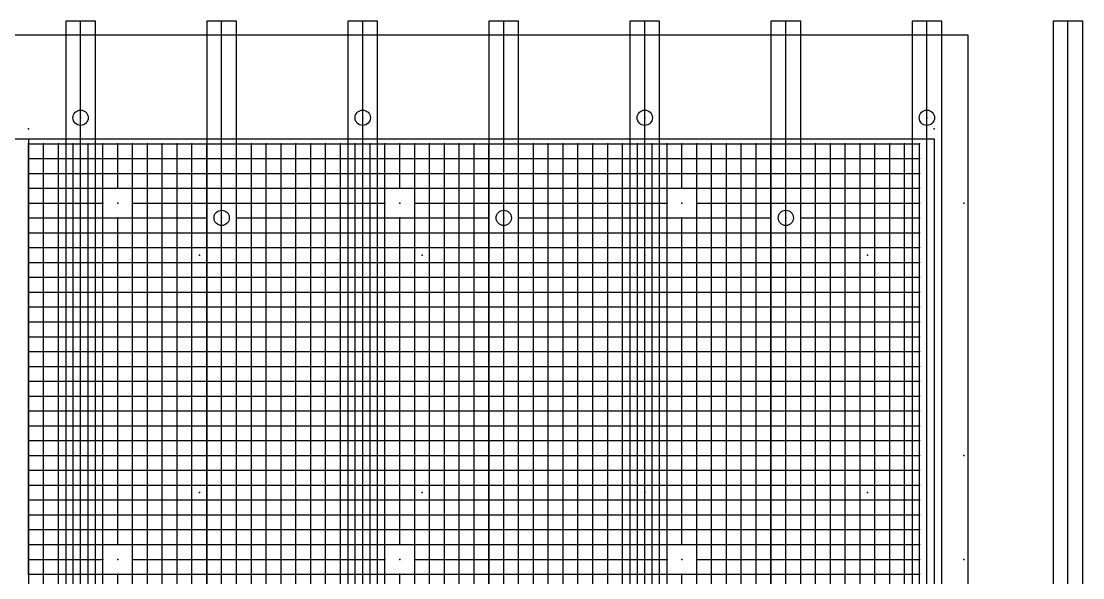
# Model space of a CAD drawing. Extents: x -1 to 2716, y -20 to 1530.
# Drawn here: x 1286 to 2716, y 780 to 1530 of the extents above; entities that cross this region are included whole.
import ezdxf

# ---------------------------------------------------------------- set-up
doc = ezdxf.new("R2010")
doc.units = 0
for name, color, linetype in [('annotations', 1, 'CONTINUOUS'), ('dowels', 1, 'CONTINUOUS'), ('grooves', 1, 'CONTINUOUS'), ('pegs', 1, 'CONTINUOUS'), ('slotkop', 1, 'CONTINUOUS'), ('supports', 1, 'CONTINUOUS'), ('vents', 1, 'CONTINUOUS')]:
    doc.layers.add(name, color=color, linetype=linetype)

msp = doc.modelspace()

# ---------------------------------------------------------------- linework, layer by layer
at = {"layer": 'annotations', "color": 1}
for p, q in [((1365.6, -10), (1365.6, 1530)), ((1555.6, -10), (1555.6, 1530)), ((1745.6, -10), (1745.6, 1530)), ((1935.6, -10), (1935.6, 1530)), ((2125.6, -10), (2125.6, 1530)), ((2315.6, -10), (2315.6, 1530)), ((2505.6, -10), (2505.6, 1530)), ((2695.6, -10), (2695.6, 1530))]:
    msp.add_line(p, q, dxfattribs=at)
for points in [[(1345.6, -20, 0), (1385.6, -20, 0), (1385.6, 1530, 0), (1345.6, 1530, 0)], [(1535.6, -20, 0), (1575.6, -20, 0), (1575.6, 1530, 0), (1535.6, 1530, 0)], [(1725.6, -20, 0), (1765.6, -20, 0), (1765.6, 1530, 0), (1725.6, 1530, 0)], [(1915.6, -20, 0), (1955.6, -20, 0), (1955.6, 1530, 0), (1915.6, 1530, 0)], [(2105.6, -20, 0), (2145.6, -20, 0), (2145.6, 1530, 0), (2105.6, 1530, 0)], [(2295.6, -20, 0), (2335.6, -20, 0), (2335.6, 1530, 0), (2295.6, 1530, 0)], [(2485.6, -20, 0), (2525.6, -20, 0), (2525.6, 1530, 0), (2485.6, 1530, 0)], [(2675.6, -20, 0), (2715.6, -20, 0), (2715.6, 1530, 0), (2675.6, 1530, 0)], [(-1, -1, 0), (2561, -1, 0), (2561, 1511, 0), (-1, 1511, 0)]]:
    msp.add_polyline3d(points, close=True, dxfattribs=at)
at = {"layer": 'annotations', "color": 3}
for points in [[(74, 149, 0), (1296, 149, 0), (1296, 1371, 0), (74, 1371, 0)], [(74, 149, 0), (2516, 149, 0), (2516, 1371, 0), (74, 1371, 0)]]:
    msp.add_polyline3d(points, close=True, dxfattribs=at)
at = {"layer": 'dowels', "color": 6}
for p in [(1525.6, 1215), (1825.6, 1215), (2125.6, 1215), (2425.6, 1215), (1525.6, 895), (1825.6, 895), (2125.6, 895), (2425.6, 895)]:
    msp.add_point(p, dxfattribs=at)
at = {"layer": 'grooves', "color": 7}
for p, q in [((1295.6, 785), (1295.6, 1365)), ((1295.6, 1365), (2495.6, 1365)), ((1315.6, 165), (1315.6, 1365)), ((1335.6, 165), (1335.6, 1365)), ((1355.6, 165), (1355.6, 1365)), ((1375.6, 165), (1375.6, 1365)), ((1395.6, 165), (1395.6, 1365)), ((1415.6, 1305), (1415.6, 1365)), ((1435.6, 165), (1435.6, 1365)), ((1455.6, 165), (1455.6, 1365)), ((1475.6, 165), (1475.6, 1365)), ((1495.6, 165), (1495.6, 1365)), ((1515.6, 165), (1515.6, 1365)), ((1535.6, 165), (1535.6, 1365)), ((1555.6, 1285), (1555.6, 1365)), ((1575.6, 165), (1575.6, 1365)), ((1595.6, 165), (1595.6, 1365)), ((1615.6, 165), (1615.6, 1365)), ((1635.6, 165), (1635.6, 1365)), ((1655.6, 165), (1655.6, 1365)), ((1675.6, 165), (1675.6, 1365)), ((1695.6, 165), (1695.6, 1365)), ((1715.6, 165), (1715.6, 1365)), ((1735.6, 165), (1735.6, 1365)), ((1755.6, 165), (1755.6, 1365)), ((1775.6, 165), (1775.6, 1365)), ((1795.6, 1305), (1795.6, 1365)), ((1815.6, 165), (1815.6, 1365)), ((1835.6, 165), (1835.6, 1365)), ((1855.6, 165), (1855.6, 1365)), ((1875.6, 165), (1875.6, 1365)), ((1895.6, 165), (1895.6, 1365)), ((1915.6, 165), (1915.6, 1365)), ((1935.6, 1285), (1935.6, 1365)), ((1955.6, 165), (1955.6, 1365)), ((1975.6, 165), (1975.6, 1365)), ((1995.6, 165), (1995.6, 1365)), ((2015.6, 165), (2015.6, 1365)), ((2035.6, 165), (2035.6, 1365)), ((2055.6, 165), (2055.6, 1365)), ((2075.6, 165), (2075.6, 1365)), ((2095.6, 165), (2095.6, 1365)), ((2115.6, 165), (2115.6, 1365)), ((2135.6, 165), (2135.6, 1365)), ((2155.6, 165), (2155.6, 1365)), ((2175.6, 1305), (2175.6, 1365)), ((2195.6, 165), (2195.6, 1365)), ((2215.6, 165), (2215.6, 1365)), ((2235.6, 165), (2235.6, 1365)), ((2255.6, 165), (2255.6, 1365)), ((2275.6, 165), (2275.6, 1365)), ((2295.6, 165), (2295.6, 1365)), ((2315.6, 1285), (2315.6, 1365)), ((2335.6, 165), (2335.6, 1365)), ((2355.6, 165), (2355.6, 1365)), ((2375.6, 165), (2375.6, 1365)), ((2395.6, 165), (2395.6, 1365)), ((2415.6, 165), (2415.6, 1365)), ((2435.6, 165), (2435.6, 1365)), ((2455.6, 165), (2455.6, 1365)), ((2475.6, 165), (2475.6, 1365)), ((2495.6, 165), (2495.6, 1365)), ((1295.6, 1345), (2495.6, 1345)), ((1295.6, 1325), (2495.6, 1325)), ((1295.6, 1305), (2495.6, 1305)), ((1295.6, 1285), (1395.6, 1285)), ((1435.6, 1285), (1775.6, 1285)), ((1815.6, 1285), (2155.6, 1285)), ((2195.6, 1285), (2495.6, 1285)), ((1295.6, 1265), (1535.6, 1265)), ((1415.6, 825), (1415.6, 1265)), ((1575.6, 1265), (1915.6, 1265)), ((1795.6, 825), (1795.6, 1265)), ((1955.6, 1265), (2295.6, 1265)), ((2175.6, 825), (2175.6, 1265)), ((2335.6, 1265), (2495.6, 1265)), ((1295.6, 1245), (2495.6, 1245)), ((1555.6, 785), (1555.6, 1245)), ((1935.6, 785), (1935.6, 1245)), ((2315.6, 785), (2315.6, 1245)), ((1295.6, 1225), (2495.6, 1225)), ((1295.6, 1205), (2495.6, 1205)), ((1295.6, 1185), (2495.6, 1185)), ((1295.6, 1165), (2495.6, 1165)), ((1295.6, 1145), (2495.6, 1145)), ((1295.6, 1125), (2495.6, 1125)), ((1295.6, 1105), (2495.6, 1105)), ((1295.6, 1085), (2495.6, 1085)), ((1295.6, 1065), (2495.6, 1065)), ((1295.6, 1045), (2495.6, 1045)), ((1295.6, 1025), (2495.6, 1025)), ((1295.6, 1005), (2495.6, 1005)), ((1295.6, 985), (2495.6, 985)), ((1295.6, 965), (2495.6, 965)), ((1295.6, 945), (2495.6, 945)), ((1295.6, 925), (2495.6, 925)), ((1295.6, 905), (2495.6, 905)), ((1295.6, 885), (2495.6, 885)), ((1295.6, 865), (2495.6, 865)), ((1295.6, 845), (2495.6, 845)), ((1295.6, 825), (2495.6, 825)), ((1295.6, 805), (1395.6, 805)), ((1435.6, 805), (1775.6, 805)), ((1815.6, 805), (2155.6, 805)), ((2195.6, 805), (2495.6, 805)), ((1295.6, 785), (2495.6, 785)), ((1415.6, 345), (1415.6, 785)), ((1795.6, 345), (1795.6, 785)), ((2175.6, 345), (2175.6, 785))]:
    msp.add_line(p, q, dxfattribs=at)
at = {"layer": 'pegs', "color": 2}
for p in [(1295.6, 1385), (2515.6, 1385), (1415.6, 1285), (1795.6, 1285), (2175.6, 1285), (2555.6, 1285), (2555.6, 945), (1415.6, 805), (1795.6, 805), (2175.6, 805), (2555.6, 805)]:
    msp.add_point(p, dxfattribs=at)
at = {"layer": 'slotkop', "color": 4}
for centre in [(1365.6, 1400), (1745.6, 1400), (2125.6, 1400), (2505.6, 1400), (1555.6, 1265), (1935.6, 1265), (2315.6, 1265)]:
    msp.add_circle(centre, 10.3, dxfattribs=at)
at = {"layer": 'supports', "color": 4}
for p in [(1365.6, 1400), (1745.6, 1400), (2125.6, 1400), (2505.6, 1400), (1555.6, 1265), (1935.6, 1265), (2315.6, 1265)]:
    msp.add_point(p, dxfattribs=at)
at = {"layer": 'vents', "color": 3}
for p in [(1295.6, 1365), (1315.6, 1365), (1335.6, 1365), (1355.6, 1365), (1375.6, 1365), (1395.6, 1365), (1415.6, 1365), (1435.6, 1365), (1455.6, 1365), (1475.6, 1365), (1495.6, 1365), (1515.6, 1365), (1535.6, 1365), (1555.6, 1365), (1575.6, 1365), (1595.6, 1365), (1615.6, 1365), (1635.6, 1365), (1655.6, 1365), (1675.6, 1365), (1695.6, 1365), (1715.6, 1365), (1735.6, 1365), (1755.6, 1365), (1775.6, 1365), (1795.6, 1365), (1815.6, 1365), (1835.6, 1365), (1855.6, 1365), (1875.6, 1365), (1895.6, 1365), (1915.6, 1365), (1935.6, 1365), (1955.6, 1365), (1975.6, 1365), (1995.6, 1365), (2015.6, 1365), (2035.6, 1365), (2055.6, 1365), (2075.6, 1365), (2095.6, 1365), (2115.6, 1365), (2135.6, 1365), (2155.6, 1365), (2175.6, 1365), (2195.6, 1365), (2215.6, 1365), (2235.6, 1365), (2255.6, 1365), (2275.6, 1365), (2295.6, 1365), (2315.6, 1365), (2335.6, 1365), (2355.6, 1365), (2375.6, 1365), (2395.6, 1365), (2415.6, 1365), (2435.6, 1365), (2455.6, 1365), (2475.6, 1365), (2495.6, 1365), (1295.6, 1345), (1315.6, 1345), (1335.6, 1345), (1355.6, 1345), (1375.6, 1345), (1395.6, 1345), (1415.6, 1345), (1435.6, 1345), (1455.6, 1345), (1475.6, 1345), (1495.6, 1345), (1515.6, 1345), (1535.6, 1345), (1555.6, 1345), (1575.6, 1345), (1595.6, 1345), (1615.6, 1345), (1635.6, 1345), (1655.6, 1345), (1675.6, 1345), (1695.6, 1345), (1715.6, 1345), (1735.6, 1345), (1755.6, 1345), (1775.6, 1345), (1795.6, 1345), (1815.6, 1345), (1835.6, 1345), (1855.6, 1345), (1875.6, 1345), (1895.6, 1345), (1915.6, 1345), (1935.6, 1345), (1955.6, 1345), (1975.6, 1345), (1995.6, 1345), (2015.6, 1345), (2035.6, 1345), (2055.6, 1345), (2075.6, 1345), (2095.6, 1345), (2115.6, 1345), (2135.6, 1345), (2155.6, 1345), (2175.6, 1345), (2195.6, 1345), (2215.6, 1345), (2235.6, 1345), (2255.6, 1345), (2275.6, 1345), (2295.6, 1345), (2315.6, 1345), (2335.6, 1345), (2355.6, 1345), (2375.6, 1345), (2395.6, 1345), (2415.6, 1345), (2435.6, 1345), (2455.6, 1345), (2475.6, 1345), (2495.6, 1345), (1295.6, 1325), (1315.6, 1325), (1335.6, 1325), (1355.6, 1325), (1375.6, 1325), (1395.6, 1325), (1415.6, 1325), (1435.6, 1325), (1455.6, 1325), (1475.6, 1325), (1495.6, 1325), (1515.6, 1325), (1535.6, 1325), (1555.6, 1325), (1575.6, 1325), (1595.6, 1325), (1615.6, 1325), (1635.6, 1325), (1655.6, 1325), (1675.6, 1325), (1695.6, 1325), (1715.6, 1325), (1735.6, 1325), (1755.6, 1325), (1775.6, 1325), (1795.6, 1325), (1815.6, 1325), (1835.6, 1325), (1855.6, 1325), (1875.6, 1325), (1895.6, 1325), (1915.6, 1325), (1935.6, 1325), (1955.6, 1325), (1975.6, 1325), (1995.6, 1325), (2015.6, 1325), (2035.6, 1325), (2055.6, 1325), (2075.6, 1325), (2095.6, 1325), (2115.6, 1325), (2135.6, 1325), (2155.6, 1325), (2175.6, 1325), (2195.6, 1325), (2215.6, 1325), (2235.6, 1325), (2255.6, 1325), (2275.6, 1325), (2295.6, 1325), (2315.6, 1325), (2335.6, 1325), (2355.6, 1325), (2375.6, 1325), (2395.6, 1325), (2415.6, 1325), (2435.6, 1325), (2455.6, 1325), (2475.6, 1325), (2495.6, 1325), (1295.6, 1305), (1315.6, 1305), (1335.6, 1305), (1355.6, 1305), (1375.6, 1305), (1395.6, 1305), (1415.6, 1305), (1435.6, 1305), (1455.6, 1305), (1475.6, 1305), (1495.6, 1305), (1515.6, 1305), (1535.6, 1305), (1555.6, 1305), (1575.6, 1305), (1595.6, 1305), (1615.6, 1305), (1635.6, 1305), (1655.6, 1305), (1675.6, 1305), (1695.6, 1305), (1715.6, 1305), (1735.6, 1305), (1755.6, 1305), (1775.6, 1305), (1795.6, 1305), (1815.6, 1305), (1835.6, 1305), (1855.6, 1305), (1875.6, 1305), (1895.6, 1305), (1915.6, 1305), (1935.6, 1305), (1955.6, 1305), (1975.6, 1305), (1995.6, 1305), (2015.6, 1305), (2035.6, 1305), (2055.6, 1305), (2075.6, 1305), (2095.6, 1305), (2115.6, 1305), (2135.6, 1305), (2155.6, 1305), (2175.6, 1305), (2195.6, 1305), (2215.6, 1305), (2235.6, 1305), (2255.6, 1305), (2275.6, 1305), (2295.6, 1305), (2315.6, 1305), (2335.6, 1305), (2355.6, 1305), (2375.6, 1305), (2395.6, 1305), (2415.6, 1305), (2435.6, 1305), (2455.6, 1305), (2475.6, 1305), (2495.6, 1305), (1295.6, 1285), (1315.6, 1285), (1335.6, 1285), (1355.6, 1285), (1375.6, 1285), (1395.6, 1285), (1435.6, 1285), (1455.6, 1285), (1475.6, 1285), (1495.6, 1285), (1515.6, 1285), (1535.6, 1285), (1555.6, 1285), (1575.6, 1285), (1595.6, 1285), (1615.6, 1285), (1635.6, 1285), (1655.6, 1285), (1675.6, 1285), (1695.6, 1285), (1715.6, 1285), (1735.6, 1285), (1755.6, 1285), (1775.6, 1285), (1815.6, 1285), (1835.6, 1285), (1855.6, 1285), (1875.6, 1285), (1895.6, 1285), (1915.6, 1285), (1935.6, 1285), (1955.6, 1285), (1975.6, 1285), (1995.6, 1285), (2015.6, 1285), (2035.6, 1285), (2055.6, 1285), (2075.6, 1285), (2095.6, 1285), (2115.6, 1285), (2135.6, 1285), (2155.6, 1285), (2195.6, 1285), (2215.6, 1285), (2235.6, 1285), (2255.6, 1285), (2275.6, 1285), (2295.6, 1285), (2315.6, 1285), (2335.6, 1285), (2355.6, 1285), (2375.6, 1285), (2395.6, 1285), (2415.6, 1285), (2435.6, 1285), (2455.6, 1285), (2475.6, 1285), (2495.6, 1285), (1295.6, 1265), (1315.6, 1265), (1335.6, 1265), (1355.6, 1265), (1375.6, 1265), (1395.6, 1265), (1415.6, 1265), (1435.6, 1265), (1455.6, 1265), (1475.6, 1265), (1495.6, 1265), (1515.6, 1265), (1535.6, 1265), (1575.6, 1265), (1595.6, 1265), (1615.6, 1265), (1635.6, 1265), (1655.6, 1265), (1675.6, 1265), (1695.6, 1265), (1715.6, 1265), (1735.6, 1265), (1755.6, 1265), (1775.6, 1265), (1795.6, 1265), (1815.6, 1265), (1835.6, 1265), (1855.6, 1265), (1875.6, 1265), (1895.6, 1265), (1915.6, 1265), (1955.6, 1265), (1975.6, 1265), (1995.6, 1265), (2015.6, 1265), (2035.6, 1265), (2055.6, 1265), (2075.6, 1265), (2095.6, 1265), (2115.6, 1265), (2135.6, 1265), (2155.6, 1265), (2175.6, 1265), (2195.6, 1265), (2215.6, 1265), (2235.6, 1265), (2255.6, 1265), (2275.6, 1265), (2295.6, 1265), (2335.6, 1265), (2355.6, 1265), (2375.6, 1265), (2395.6, 1265), (2415.6, 1265), (2435.6, 1265), (2455.6, 1265), (2475.6, 1265), (2495.6, 1265), (1295.6, 1245), (1315.6, 1245), (1335.6, 1245), (1355.6, 1245), (1375.6, 1245), (1395.6, 1245), (1415.6, 1245), (1435.6, 1245), (1455.6, 1245), (1475.6, 1245), (1495.6, 1245), (1515.6, 1245), (1535.6, 1245), (1555.6, 1245), (1575.6, 1245), (1595.6, 1245), (1615.6, 1245), (1635.6, 1245), (1655.6, 1245), (1675.6, 1245), (1695.6, 1245), (1715.6, 1245), (1735.6, 1245), (1755.6, 1245), (1775.6, 1245), (1795.6, 1245), (1815.6, 1245), (1835.6, 1245), (1855.6, 1245), (1875.6, 1245), (1895.6, 1245), (1915.6, 1245), (1935.6, 1245), (1955.6, 1245), (1975.6, 1245), (1995.6, 1245), (2015.6, 1245), (2035.6, 1245), (2055.6, 1245), (2075.6, 1245), (2095.6, 1245), (2115.6, 1245), (2135.6, 1245), (2155.6, 1245), (2175.6, 1245), (2195.6, 1245), (2215.6, 1245), (2235.6, 1245), (2255.6, 1245), (2275.6, 1245), (2295.6, 1245), (2315.6, 1245), (2335.6, 1245), (2355.6, 1245), (2375.6, 1245), (2395.6, 1245), (2415.6, 1245), (2435.6, 1245), (2455.6, 1245), (2475.6, 1245), (2495.6, 1245), (1295.6, 1225), (1315.6, 1225), (1335.6, 1225), (1355.6, 1225), (1375.6, 1225), (1395.6, 1225), (1415.6, 1225), (1435.6, 1225), (1455.6, 1225), (1475.6, 1225), (1495.6, 1225), (1515.6, 1225), (1535.6, 1225), (1555.6, 1225), (1575.6, 1225), (1595.6, 1225), (1615.6, 1225), (1635.6, 1225), (1655.6, 1225), (1675.6, 1225), (1695.6, 1225), (1715.6, 1225), (1735.6, 1225), (1755.6, 1225), (1775.6, 1225), (1795.6, 1225), (1815.6, 1225), (1835.6, 1225), (1855.6, 1225), (1875.6, 1225), (1895.6, 1225), (1915.6, 1225), (1935.6, 1225), (1955.6, 1225), (1975.6, 1225), (1995.6, 1225), (2015.6, 1225), (2035.6, 1225), (2055.6, 1225), (2075.6, 1225), (2095.6, 1225), (2115.6, 1225), (2135.6, 1225), (2155.6, 1225), (2175.6, 1225), (2195.6, 1225), (2215.6, 1225), (2235.6, 1225), (2255.6, 1225), (2275.6, 1225), (2295.6, 1225), (2315.6, 1225), (2335.6, 1225), (2355.6, 1225), (2375.6, 1225), (2395.6, 1225), (2415.6, 1225), (2435.6, 1225), (2455.6, 1225), (2475.6, 1225), (2495.6, 1225), (1295.6, 1205), (1315.6, 1205), (1335.6, 1205), (1355.6, 1205), (1375.6, 1205), (1395.6, 1205), (1415.6, 1205), (1435.6, 1205), (1455.6, 1205), (1475.6, 1205), (1495.6, 1205), (1515.6, 1205), (1535.6, 1205), (1555.6, 1205), (1575.6, 1205), (1595.6, 1205), (1615.6, 1205), (1635.6, 1205), (1655.6, 1205), (1675.6, 1205), (1695.6, 1205), (1715.6, 1205), (1735.6, 1205), (1755.6, 1205), (1775.6, 1205), (1795.6, 1205), (1815.6, 1205), (1835.6, 1205), (1855.6, 1205), (1875.6, 1205), (1895.6, 1205), (1915.6, 1205), (1935.6, 1205), (1955.6, 1205), (1975.6, 1205), (1995.6, 1205), (2015.6, 1205), (2035.6, 1205), (2055.6, 1205), (2075.6, 1205), (2095.6, 1205), (2115.6, 1205), (2135.6, 1205), (2155.6, 1205), (2175.6, 1205), (2195.6, 1205), (2215.6, 1205), (2235.6, 1205), (2255.6, 1205), (2275.6, 1205), (2295.6, 1205), (2315.6, 1205), (2335.6, 1205), (2355.6, 1205), (2375.6, 1205), (2395.6, 1205), (2415.6, 1205), (2435.6, 1205), (2455.6, 1205), (2475.6, 1205), (2495.6, 1205), (1295.6, 1185), (1315.6, 1185), (1335.6, 1185), (1355.6, 1185), (1375.6, 1185), (1395.6, 1185), (1415.6, 1185), (1435.6, 1185), (1455.6, 1185), (1475.6, 1185), (1495.6, 1185), (1515.6, 1185), (1535.6, 1185), (1555.6, 1185), (1575.6, 1185), (1595.6, 1185), (1615.6, 1185), (1635.6, 1185), (1655.6, 1185), (1675.6, 1185), (1695.6, 1185), (1715.6, 1185), (1735.6, 1185), (1755.6, 1185), (1775.6, 1185), (1795.6, 1185), (1815.6, 1185), (1835.6, 1185), (1855.6, 1185), (1875.6, 1185), (1895.6, 1185), (1915.6, 1185), (1935.6, 1185), (1955.6, 1185), (1975.6, 1185), (1995.6, 1185), (2015.6, 1185), (2035.6, 1185), (2055.6, 1185), (2075.6, 1185), (2095.6, 1185), (2115.6, 1185), (2135.6, 1185), (2155.6, 1185), (2175.6, 1185), (2195.6, 1185), (2215.6, 1185), (2235.6, 1185), (2255.6, 1185), (2275.6, 1185), (2295.6, 1185), (2315.6, 1185), (2335.6, 1185), (2355.6, 1185), (2375.6, 1185), (2395.6, 1185), (2415.6, 1185), (2435.6, 1185), (2455.6, 1185), (2475.6, 1185), (2495.6, 1185), (1295.6, 1165), (1315.6, 1165), (1335.6, 1165), (1355.6, 1165), (1375.6, 1165), (1395.6, 1165), (1415.6, 1165), (1435.6, 1165), (1455.6, 1165), (1475.6, 1165), (1495.6, 1165), (1515.6, 1165), (1535.6, 1165), (1555.6, 1165), (1575.6, 1165), (1595.6, 1165), (1615.6, 1165), (1635.6, 1165), (1655.6, 1165), (1675.6, 1165), (1695.6, 1165), (1715.6, 1165), (1735.6, 1165), (1755.6, 1165), (1775.6, 1165), (1795.6, 1165), (1815.6, 1165), (1835.6, 1165), (1855.6, 1165), (1875.6, 1165), (1895.6, 1165), (1915.6, 1165), (1935.6, 1165), (1955.6, 1165), (1975.6, 1165), (1995.6, 1165), (2015.6, 1165), (2035.6, 1165), (2055.6, 1165), (2075.6, 1165), (2095.6, 1165), (2115.6, 1165), (2135.6, 1165), (2155.6, 1165), (2175.6, 1165), (2195.6, 1165), (2215.6, 1165), (2235.6, 1165), (2255.6, 1165), (2275.6, 1165), (2295.6, 1165), (2315.6, 1165), (2335.6, 1165), (2355.6, 1165), (2375.6, 1165), (2395.6, 1165), (2415.6, 1165), (2435.6, 1165), (2455.6, 1165), (2475.6, 1165), (2495.6, 1165), (1295.6, 1145), (1315.6, 1145), (1335.6, 1145), (1355.6, 1145), (1375.6, 1145), (1395.6, 1145), (1415.6, 1145), (1435.6, 1145), (1455.6, 1145), (1475.6, 1145), (1495.6, 1145), (1515.6, 1145), (1535.6, 1145), (1555.6, 1145), (1575.6, 1145), (1595.6, 1145), (1615.6, 1145), (1635.6, 1145), (1655.6, 1145), (1675.6, 1145), (1695.6, 1145), (1715.6, 1145), (1735.6, 1145), (1755.6, 1145), (1775.6, 1145), (1795.6, 1145), (1815.6, 1145), (1835.6, 1145), (1855.6, 1145), (1875.6, 1145), (1895.6, 1145), (1915.6, 1145), (1935.6, 1145), (1955.6, 1145), (1975.6, 1145), (1995.6, 1145), (2015.6, 1145), (2035.6, 1145), (2055.6, 1145), (2075.6, 1145), (2095.6, 1145), (2115.6, 1145), (2135.6, 1145), (2155.6, 1145), (2175.6, 1145), (2195.6, 1145), (2215.6, 1145), (2235.6, 1145), (2255.6, 1145), (2275.6, 1145), (2295.6, 1145), (2315.6, 1145), (2335.6, 1145), (2355.6, 1145), (2375.6, 1145), (2395.6, 1145), (2415.6, 1145), (2435.6, 1145), (2455.6, 1145), (2475.6, 1145), (2495.6, 1145), (1295.6, 1125), (1315.6, 1125), (1335.6, 1125), (1355.6, 1125), (1375.6, 1125), (1395.6, 1125), (1415.6, 1125), (1435.6, 1125), (1455.6, 1125), (1475.6, 1125), (1495.6, 1125), (1515.6, 1125), (1535.6, 1125), (1555.6, 1125), (1575.6, 1125), (1595.6, 1125), (1615.6, 1125), (1635.6, 1125), (1655.6, 1125), (1675.6, 1125), (1695.6, 1125), (1715.6, 1125), (1735.6, 1125), (1755.6, 1125), (1775.6, 1125), (1795.6, 1125), (1815.6, 1125), (1835.6, 1125), (1855.6, 1125), (1875.6, 1125), (1895.6, 1125), (1915.6, 1125), (1935.6, 1125), (1955.6, 1125), (1975.6, 1125), (1995.6, 1125), (2015.6, 1125), (2035.6, 1125), (2055.6, 1125), (2075.6, 1125), (2095.6, 1125), (2115.6, 1125), (2135.6, 1125), (2155.6, 1125), (2175.6, 1125), (2195.6, 1125), (2215.6, 1125), (2235.6, 1125), (2255.6, 1125), (2275.6, 1125), (2295.6, 1125), (2315.6, 1125), (2335.6, 1125), (2355.6, 1125), (2375.6, 1125), (2395.6, 1125), (2415.6, 1125), (2435.6, 1125), (2455.6, 1125), (2475.6, 1125), (2495.6, 1125), (1295.6, 1105), (1315.6, 1105), (1335.6, 1105), (1355.6, 1105), (1375.6, 1105), (1395.6, 1105), (1415.6, 1105), (1435.6, 1105), (1455.6, 1105), (1475.6, 1105), (1495.6, 1105), (1515.6, 1105), (1535.6, 1105), (1555.6, 1105), (1575.6, 1105), (1595.6, 1105), (1615.6, 1105), (1635.6, 1105), (1655.6, 1105), (1675.6, 1105), (1695.6, 1105), (1715.6, 1105), (1735.6, 1105), (1755.6, 1105), (1775.6, 1105), (1795.6, 1105), (1815.6, 1105), (1835.6, 1105), (1855.6, 1105), (1875.6, 1105), (1895.6, 1105), (1915.6, 1105), (1935.6, 1105), (1955.6, 1105), (1975.6, 1105), (1995.6, 1105), (2015.6, 1105), (2035.6, 1105), (2055.6, 1105), (2075.6, 1105), (2095.6, 1105), (2115.6, 1105), (2135.6, 1105), (2155.6, 1105), (2175.6, 1105), (2195.6, 1105), (2215.6, 1105), (2235.6, 1105), (2255.6, 1105), (2275.6, 1105), (2295.6, 1105), (2315.6, 1105), (2335.6, 1105), (2355.6, 1105), (2375.6, 1105), (2395.6, 1105), (2415.6, 1105), (2435.6, 1105), (2455.6, 1105), (2475.6, 1105), (2495.6, 1105), (1295.6, 1085), (1315.6, 1085), (1335.6, 1085), (1355.6, 1085), (1375.6, 1085), (1395.6, 1085), (1415.6, 1085), (1435.6, 1085), (1455.6, 1085), (1475.6, 1085), (1495.6, 1085), (1515.6, 1085), (1535.6, 1085), (1555.6, 1085), (1575.6, 1085), (1595.6, 1085), (1615.6, 1085), (1635.6, 1085), (1655.6, 1085), (1675.6, 1085), (1695.6, 1085), (1715.6, 1085), (1735.6, 1085), (1755.6, 1085), (1775.6, 1085), (1795.6, 1085), (1815.6, 1085), (1835.6, 1085), (1855.6, 1085), (1875.6, 1085), (1895.6, 1085), (1915.6, 1085), (1935.6, 1085), (1955.6, 1085), (1975.6, 1085), (1995.6, 1085), (2015.6, 1085), (2035.6, 1085), (2055.6, 1085), (2075.6, 1085), (2095.6, 1085), (2115.6, 1085), (2135.6, 1085), (2155.6, 1085), (2175.6, 1085), (2195.6, 1085), (2215.6, 1085), (2235.6, 1085), (2255.6, 1085), (2275.6, 1085), (2295.6, 1085), (2315.6, 1085), (2335.6, 1085), (2355.6, 1085), (2375.6, 1085), (2395.6, 1085), (2415.6, 1085), (2435.6, 1085), (2455.6, 1085), (2475.6, 1085), (2495.6, 1085), (1295.6, 1065), (1315.6, 1065), (1335.6, 1065), (1355.6, 1065), (1375.6, 1065), (1395.6, 1065), (1415.6, 1065), (1435.6, 1065), (1455.6, 1065), (1475.6, 1065), (1495.6, 1065), (1515.6, 1065), (1535.6, 1065), (1555.6, 1065), (1575.6, 1065), (1595.6, 1065), (1615.6, 1065), (1635.6, 1065), (1655.6, 1065), (1675.6, 1065), (1695.6, 1065), (1715.6, 1065), (1735.6, 1065), (1755.6, 1065), (1775.6, 1065), (1795.6, 1065), (1815.6, 1065), (1835.6, 1065), (1855.6, 1065), (1875.6, 1065), (1895.6, 1065), (1915.6, 1065), (1935.6, 1065), (1955.6, 1065), (1975.6, 1065), (1995.6, 1065), (2015.6, 1065), (2035.6, 1065), (2055.6, 1065), (2075.6, 1065), (2095.6, 1065), (2115.6, 1065), (2135.6, 1065), (2155.6, 1065), (2175.6, 1065), (2195.6, 1065), (2215.6, 1065), (2235.6, 1065), (2255.6, 1065), (2275.6, 1065), (2295.6, 1065), (2315.6, 1065), (2335.6, 1065), (2355.6, 1065), (2375.6, 1065), (2395.6, 1065), (2415.6, 1065), (2435.6, 1065), (2455.6, 1065), (2475.6, 1065), (2495.6, 1065), (1295.6, 1045), (1315.6, 1045), (1335.6, 1045), (1355.6, 1045), (1375.6, 1045), (1395.6, 1045), (1415.6, 1045), (1435.6, 1045), (1455.6, 1045), (1475.6, 1045), (1495.6, 1045), (1515.6, 1045), (1535.6, 1045), (1555.6, 1045), (1575.6, 1045), (1595.6, 1045), (1615.6, 1045), (1635.6, 1045), (1655.6, 1045), (1675.6, 1045), (1695.6, 1045), (1715.6, 1045), (1735.6, 1045), (1755.6, 1045), (1775.6, 1045), (1795.6, 1045), (1815.6, 1045), (1835.6, 1045), (1855.6, 1045), (1875.6, 1045), (1895.6, 1045), (1915.6, 1045), (1935.6, 1045), (1955.6, 1045), (1975.6, 1045), (1995.6, 1045), (2015.6, 1045), (2035.6, 1045), (2055.6, 1045), (2075.6, 1045), (2095.6, 1045), (2115.6, 1045), (2135.6, 1045), (2155.6, 1045), (2175.6, 1045), (2195.6, 1045), (2215.6, 1045), (2235.6, 1045), (2255.6, 1045), (2275.6, 1045), (2295.6, 1045), (2315.6, 1045), (2335.6, 1045), (2355.6, 1045), (2375.6, 1045), (2395.6, 1045), (2415.6, 1045), (2435.6, 1045), (2455.6, 1045), (2475.6, 1045), (2495.6, 1045), (1295.6, 1025), (1315.6, 1025), (1335.6, 1025), (1355.6, 1025), (1375.6, 1025), (1395.6, 1025), (1415.6, 1025), (1435.6, 1025), (1455.6, 1025), (1475.6, 1025), (1495.6, 1025), (1515.6, 1025), (1535.6, 1025), (1555.6, 1025), (1575.6, 1025), (1595.6, 1025), (1615.6, 1025), (1635.6, 1025), (1655.6, 1025), (1675.6, 1025), (1695.6, 1025), (1715.6, 1025), (1735.6, 1025), (1755.6, 1025), (1775.6, 1025), (1795.6, 1025), (1815.6, 1025), (1835.6, 1025), (1855.6, 1025), (1875.6, 1025), (1895.6, 1025), (1915.6, 1025), (1935.6, 1025), (1955.6, 1025), (1975.6, 1025), (1995.6, 1025), (2015.6, 1025), (2035.6, 1025), (2055.6, 1025), (2075.6, 1025), (2095.6, 1025), (2115.6, 1025), (2135.6, 1025), (2155.6, 1025), (2175.6, 1025), (2195.6, 1025), (2215.6, 1025), (2235.6, 1025), (2255.6, 1025), (2275.6, 1025), (2295.6, 1025), (2315.6, 1025), (2335.6, 1025), (2355.6, 1025), (2375.6, 1025), (2395.6, 1025), (2415.6, 1025), (2435.6, 1025), (2455.6, 1025), (2475.6, 1025), (2495.6, 1025), (1295.6, 1005), (1315.6, 1005), (1335.6, 1005), (1355.6, 1005), (1375.6, 1005), (1395.6, 1005), (1415.6, 1005), (1435.6, 1005), (1455.6, 1005), (1475.6, 1005), (1495.6, 1005), (1515.6, 1005), (1535.6, 1005), (1555.6, 1005), (1575.6, 1005), (1595.6, 1005), (1615.6, 1005), (1635.6, 1005), (1655.6, 1005), (1675.6, 1005), (1695.6, 1005), (1715.6, 1005), (1735.6, 1005), (1755.6, 1005), (1775.6, 1005), (1795.6, 1005), (1815.6, 1005), (1835.6, 1005), (1855.6, 1005), (1875.6, 1005), (1895.6, 1005), (1915.6, 1005), (1935.6, 1005), (1955.6, 1005), (1975.6, 1005), (1995.6, 1005), (2015.6, 1005), (2035.6, 1005), (2055.6, 1005), (2075.6, 1005), (2095.6, 1005), (2115.6, 1005), (2135.6, 1005), (2155.6, 1005), (2175.6, 1005), (2195.6, 1005), (2215.6, 1005), (2235.6, 1005), (2255.6, 1005), (2275.6, 1005), (2295.6, 1005), (2315.6, 1005), (2335.6, 1005), (2355.6, 1005), (2375.6, 1005), (2395.6, 1005), (2415.6, 1005), (2435.6, 1005), (2455.6, 1005), (2475.6, 1005), (2495.6, 1005), (1295.6, 985), (1315.6, 985), (1335.6, 985), (1355.6, 985), (1375.6, 985), (1395.6, 985), (1415.6, 985), (1435.6, 985), (1455.6, 985), (1475.6, 985), (1495.6, 985), (1515.6, 985), (1535.6, 985), (1555.6, 985), (1575.6, 985), (1595.6, 985), (1615.6, 985), (1635.6, 985), (1655.6, 985), (1675.6, 985), (1695.6, 985), (1715.6, 985), (1735.6, 985), (1755.6, 985), (1775.6, 985), (1795.6, 985), (1815.6, 985), (1835.6, 985), (1855.6, 985), (1875.6, 985), (1895.6, 985), (1915.6, 985), (1935.6, 985), (1955.6, 985), (1975.6, 985), (1995.6, 985), (2015.6, 985), (2035.6, 985), (2055.6, 985), (2075.6, 985), (2095.6, 985), (2115.6, 985), (2135.6, 985), (2155.6, 985), (2175.6, 985), (2195.6, 985), (2215.6, 985), (2235.6, 985), (2255.6, 985), (2275.6, 985), (2295.6, 985), (2315.6, 985), (2335.6, 985), (2355.6, 985), (2375.6, 985), (2395.6, 985), (2415.6, 985), (2435.6, 985), (2455.6, 985), (2475.6, 985), (2495.6, 985), (1295.6, 965), (1315.6, 965), (1335.6, 965), (1355.6, 965), (1375.6, 965), (1395.6, 965), (1415.6, 965), (1435.6, 965), (1455.6, 965), (1475.6, 965), (1495.6, 965), (1515.6, 965), (1535.6, 965), (1555.6, 965), (1575.6, 965), (1595.6, 965), (1615.6, 965), (1635.6, 965), (1655.6, 965), (1675.6, 965), (1695.6, 965), (1715.6, 965), (1735.6, 965), (1755.6, 965), (1775.6, 965), (1795.6, 965), (1815.6, 965), (1835.6, 965), (1855.6, 965), (1875.6, 965), (1895.6, 965), (1915.6, 965), (1935.6, 965), (1955.6, 965), (1975.6, 965), (1995.6, 965), (2015.6, 965), (2035.6, 965), (2055.6, 965), (2075.6, 965), (2095.6, 965), (2115.6, 965), (2135.6, 965), (2155.6, 965), (2175.6, 965), (2195.6, 965), (2215.6, 965), (2235.6, 965), (2255.6, 965), (2275.6, 965), (2295.6, 965), (2315.6, 965), (2335.6, 965), (2355.6, 965), (2375.6, 965), (2395.6, 965), (2415.6, 965), (2435.6, 965), (2455.6, 965), (2475.6, 965), (2495.6, 965), (1295.6, 945), (1315.6, 945), (1335.6, 945), (1355.6, 945), (1375.6, 945), (1395.6, 945), (1415.6, 945), (1435.6, 945), (1455.6, 945), (1475.6, 945), (1495.6, 945), (1515.6, 945), (1535.6, 945), (1555.6, 945), (1575.6, 945), (1595.6, 945), (1615.6, 945), (1635.6, 945), (1655.6, 945), (1675.6, 945), (1695.6, 945), (1715.6, 945), (1735.6, 945), (1755.6, 945), (1775.6, 945), (1795.6, 945), (1815.6, 945), (1835.6, 945), (1855.6, 945), (1875.6, 945), (1895.6, 945), (1915.6, 945), (1935.6, 945), (1955.6, 945), (1975.6, 945), (1995.6, 945), (2015.6, 945), (2035.6, 945), (2055.6, 945), (2075.6, 945), (2095.6, 945), (2115.6, 945), (2135.6, 945), (2155.6, 945), (2175.6, 945), (2195.6, 945), (2215.6, 945), (2235.6, 945), (2255.6, 945), (2275.6, 945), (2295.6, 945), (2315.6, 945), (2335.6, 945), (2355.6, 945), (2375.6, 945), (2395.6, 945), (2415.6, 945), (2435.6, 945), (2455.6, 945), (2475.6, 945), (2495.6, 945), (1295.6, 925), (1315.6, 925), (1335.6, 925), (1355.6, 925), (1375.6, 925), (1395.6, 925), (1415.6, 925), (1435.6, 925), (1455.6, 925), (1475.6, 925), (1495.6, 925), (1515.6, 925), (1535.6, 925), (1555.6, 925), (1575.6, 925), (1595.6, 925), (1615.6, 925), (1635.6, 925), (1655.6, 925), (1675.6, 925), (1695.6, 925), (1715.6, 925), (1735.6, 925), (1755.6, 925), (1775.6, 925), (1795.6, 925), (1815.6, 925), (1835.6, 925), (1855.6, 925), (1875.6, 925), (1895.6, 925), (1915.6, 925), (1935.6, 925), (1955.6, 925), (1975.6, 925), (1995.6, 925), (2015.6, 925), (2035.6, 925), (2055.6, 925), (2075.6, 925), (2095.6, 925), (2115.6, 925), (2135.6, 925), (2155.6, 925), (2175.6, 925), (2195.6, 925), (2215.6, 925), (2235.6, 925), (2255.6, 925), (2275.6, 925), (2295.6, 925), (2315.6, 925), (2335.6, 925), (2355.6, 925), (2375.6, 925), (2395.6, 925), (2415.6, 925), (2435.6, 925), (2455.6, 925), (2475.6, 925), (2495.6, 925), (1295.6, 905), (1315.6, 905), (1335.6, 905), (1355.6, 905), (1375.6, 905), (1395.6, 905), (1415.6, 905), (1435.6, 905), (1455.6, 905), (1475.6, 905), (1495.6, 905), (1515.6, 905), (1535.6, 905), (1555.6, 905), (1575.6, 905), (1595.6, 905), (1615.6, 905), (1635.6, 905), (1655.6, 905), (1675.6, 905), (1695.6, 905), (1715.6, 905), (1735.6, 905), (1755.6, 905), (1775.6, 905), (1795.6, 905), (1815.6, 905), (1835.6, 905), (1855.6, 905), (1875.6, 905), (1895.6, 905), (1915.6, 905), (1935.6, 905), (1955.6, 905), (1975.6, 905), (1995.6, 905), (2015.6, 905), (2035.6, 905), (2055.6, 905), (2075.6, 905), (2095.6, 905), (2115.6, 905), (2135.6, 905), (2155.6, 905), (2175.6, 905), (2195.6, 905), (2215.6, 905), (2235.6, 905), (2255.6, 905), (2275.6, 905), (2295.6, 905), (2315.6, 905), (2335.6, 905), (2355.6, 905), (2375.6, 905), (2395.6, 905), (2415.6, 905), (2435.6, 905), (2455.6, 905), (2475.6, 905), (2495.6, 905), (1295.6, 885), (1315.6, 885), (1335.6, 885), (1355.6, 885), (1375.6, 885), (1395.6, 885), (1415.6, 885), (1435.6, 885), (1455.6, 885), (1475.6, 885), (1495.6, 885), (1515.6, 885), (1535.6, 885), (1555.6, 885), (1575.6, 885), (1595.6, 885), (1615.6, 885), (1635.6, 885), (1655.6, 885), (1675.6, 885), (1695.6, 885), (1715.6, 885), (1735.6, 885), (1755.6, 885), (1775.6, 885), (1795.6, 885), (1815.6, 885), (1835.6, 885), (1855.6, 885), (1875.6, 885), (1895.6, 885), (1915.6, 885), (1935.6, 885), (1955.6, 885), (1975.6, 885), (1995.6, 885), (2015.6, 885), (2035.6, 885), (2055.6, 885), (2075.6, 885), (2095.6, 885), (2115.6, 885), (2135.6, 885), (2155.6, 885), (2175.6, 885), (2195.6, 885), (2215.6, 885), (2235.6, 885), (2255.6, 885), (2275.6, 885), (2295.6, 885), (2315.6, 885), (2335.6, 885), (2355.6, 885), (2375.6, 885), (2395.6, 885), (2415.6, 885), (2435.6, 885), (2455.6, 885), (2475.6, 885), (2495.6, 885), (1295.6, 865), (1315.6, 865), (1335.6, 865), (1355.6, 865), (1375.6, 865), (1395.6, 865), (1415.6, 865), (1435.6, 865), (1455.6, 865), (1475.6, 865), (1495.6, 865), (1515.6, 865), (1535.6, 865), (1555.6, 865), (1575.6, 865), (1595.6, 865), (1615.6, 865), (1635.6, 865), (1655.6, 865), (1675.6, 865), (1695.6, 865), (1715.6, 865), (1735.6, 865), (1755.6, 865), (1775.6, 865), (1795.6, 865), (1815.6, 865), (1835.6, 865), (1855.6, 865), (1875.6, 865), (1895.6, 865), (1915.6, 865), (1935.6, 865), (1955.6, 865), (1975.6, 865), (1995.6, 865), (2015.6, 865), (2035.6, 865), (2055.6, 865), (2075.6, 865), (2095.6, 865), (2115.6, 865), (2135.6, 865), (2155.6, 865), (2175.6, 865), (2195.6, 865), (2215.6, 865), (2235.6, 865), (2255.6, 865), (2275.6, 865), (2295.6, 865), (2315.6, 865), (2335.6, 865), (2355.6, 865), (2375.6, 865), (2395.6, 865), (2415.6, 865), (2435.6, 865), (2455.6, 865), (2475.6, 865), (2495.6, 865), (1295.6, 845), (1315.6, 845), (1335.6, 845), (1355.6, 845), (1375.6, 845), (1395.6, 845), (1415.6, 845), (1435.6, 845), (1455.6, 845), (1475.6, 845), (1495.6, 845), (1515.6, 845), (1535.6, 845), (1555.6, 845), (1575.6, 845), (1595.6, 845), (1615.6, 845), (1635.6, 845), (1655.6, 845), (1675.6, 845), (1695.6, 845), (1715.6, 845), (1735.6, 845), (1755.6, 845), (1775.6, 845), (1795.6, 845), (1815.6, 845), (1835.6, 845), (1855.6, 845), (1875.6, 845), (1895.6, 845), (1915.6, 845), (1935.6, 845), (1955.6, 845), (1975.6, 845), (1995.6, 845), (2015.6, 845), (2035.6, 845), (2055.6, 845), (2075.6, 845), (2095.6, 845), (2115.6, 845), (2135.6, 845), (2155.6, 845), (2175.6, 845), (2195.6, 845), (2215.6, 845), (2235.6, 845), (2255.6, 845), (2275.6, 845), (2295.6, 845), (2315.6, 845), (2335.6, 845), (2355.6, 845), (2375.6, 845), (2395.6, 845), (2415.6, 845), (2435.6, 845), (2455.6, 845), (2475.6, 845), (2495.6, 845), (1295.6, 825), (1315.6, 825), (1335.6, 825), (1355.6, 825), (1375.6, 825), (1395.6, 825), (1415.6, 825), (1435.6, 825), (1455.6, 825), (1475.6, 825), (1495.6, 825), (1515.6, 825), (1535.6, 825), (1555.6, 825), (1575.6, 825), (1595.6, 825), (1615.6, 825), (1635.6, 825), (1655.6, 825), (1675.6, 825), (1695.6, 825), (1715.6, 825), (1735.6, 825), (1755.6, 825), (1775.6, 825), (1795.6, 825), (1815.6, 825), (1835.6, 825), (1855.6, 825), (1875.6, 825), (1895.6, 825), (1915.6, 825), (1935.6, 825), (1955.6, 825), (1975.6, 825), (1995.6, 825), (2015.6, 825), (2035.6, 825), (2055.6, 825), (2075.6, 825), (2095.6, 825), (2115.6, 825), (2135.6, 825), (2155.6, 825), (2175.6, 825), (2195.6, 825), (2215.6, 825), (2235.6, 825), (2255.6, 825), (2275.6, 825), (2295.6, 825), (2315.6, 825), (2335.6, 825), (2355.6, 825), (2375.6, 825), (2395.6, 825), (2415.6, 825), (2435.6, 825), (2455.6, 825), (2475.6, 825), (2495.6, 825), (1295.6, 805), (1315.6, 805), (1335.6, 805), (1355.6, 805), (1375.6, 805), (1395.6, 805), (1435.6, 805), (1455.6, 805), (1475.6, 805), (1495.6, 805), (1515.6, 805), (1535.6, 805), (1555.6, 805), (1575.6, 805), (1595.6, 805), (1615.6, 805), (1635.6, 805), (1655.6, 805), (1675.6, 805), (1695.6, 805), (1715.6, 805), (1735.6, 805), (1755.6, 805), (1775.6, 805), (1815.6, 805), (1835.6, 805), (1855.6, 805), (1875.6, 805), (1895.6, 805), (1915.6, 805), (1935.6, 805), (1955.6, 805), (1975.6, 805), (1995.6, 805), (2015.6, 805), (2035.6, 805), (2055.6, 805), (2075.6, 805), (2095.6, 805), (2115.6, 805), (2135.6, 805), (2155.6, 805), (2195.6, 805), (2215.6, 805), (2235.6, 805), (2255.6, 805), (2275.6, 805), (2295.6, 805), (2315.6, 805), (2335.6, 805), (2355.6, 805), (2375.6, 805), (2395.6, 805), (2415.6, 805), (2435.6, 805), (2455.6, 805), (2475.6, 805), (2495.6, 805), (1295.6, 785), (1315.6, 785), (1335.6, 785), (1355.6, 785), (1375.6, 785), (1395.6, 785), (1415.6, 785), (1435.6, 785), (1455.6, 785), (1475.6, 785), (1495.6, 785), (1515.6, 785), (1535.6, 785), (1555.6, 785), (1575.6, 785), (1595.6, 785), (1615.6, 785), (1635.6, 785), (1655.6, 785), (1675.6, 785), (1695.6, 785), (1715.6, 785), (1735.6, 785), (1755.6, 785), (1775.6, 785), (1795.6, 785), (1815.6, 785), (1835.6, 785), (1855.6, 785), (1875.6, 785), (1895.6, 785), (1915.6, 785), (1935.6, 785), (1955.6, 785), (1975.6, 785), (1995.6, 785), (2015.6, 785), (2035.6, 785), (2055.6, 785), (2075.6, 785), (2095.6, 785), (2115.6, 785), (2135.6, 785), (2155.6, 785), (2175.6, 785), (2195.6, 785), (2215.6, 785), (2235.6, 785), (2255.6, 785), (2275.6, 785), (2295.6, 785), (2315.6, 785), (2335.6, 785), (2355.6, 785), (2375.6, 785), (2395.6, 785), (2415.6, 785), (2435.6, 785), (2455.6, 785), (2475.6, 785), (2495.6, 785)]:
    msp.add_point(p, dxfattribs=at)

doc.saveas('drawing.dxf')
